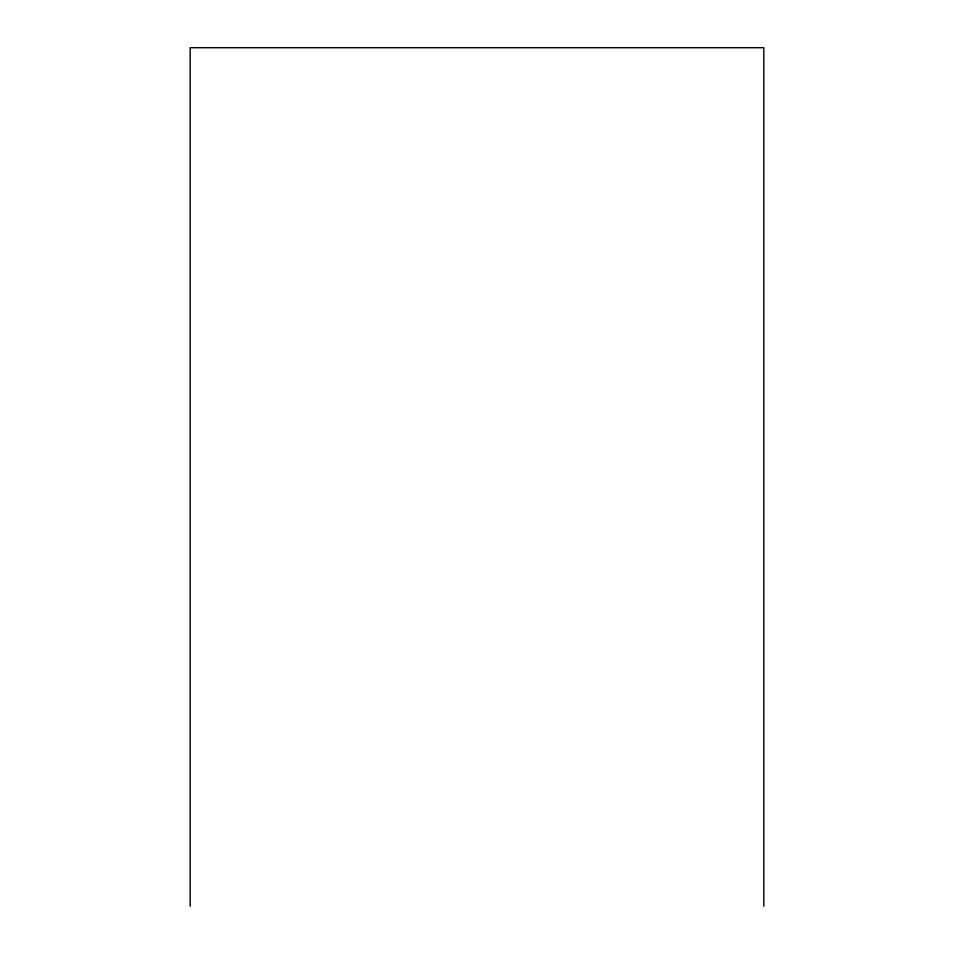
<?xml version="1.0" encoding="UTF-8"?>
<svg xmlns="http://www.w3.org/2000/svg" width="954" height="954" viewBox="0 0 954 954"><rect width="100%" height="100%" fill="white"/><g stroke="black" fill="none" stroke-linecap="round" stroke-linejoin="round"><path stroke-width="1.43" d="M763.82 906.3L763.82 47.7L190.18 47.7L190.18 906.3"/></g></svg>
